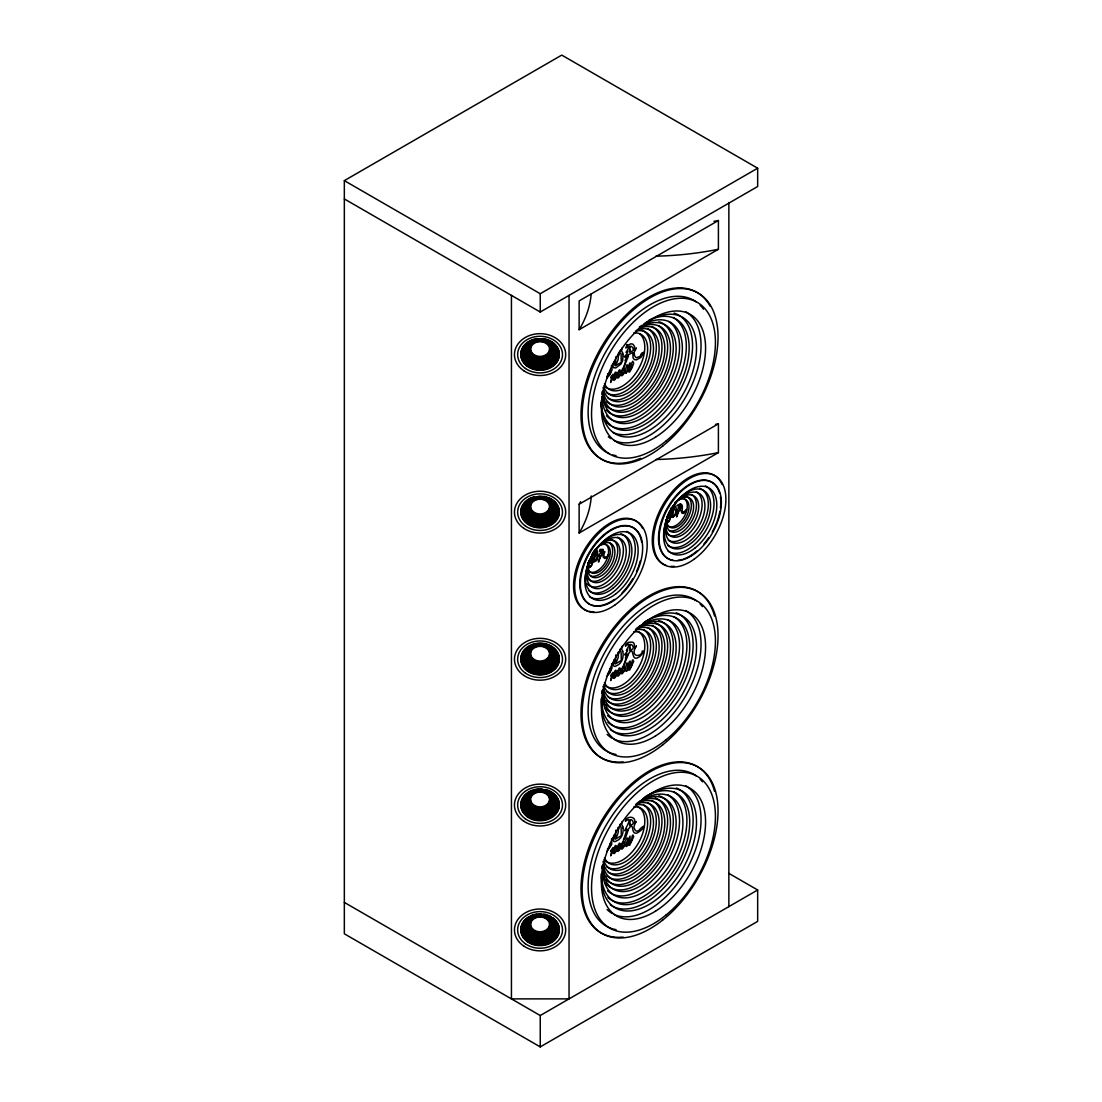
<?xml version="1.0" encoding="UTF-8"?>
<svg xmlns="http://www.w3.org/2000/svg" width="1102" height="1102" viewBox="0 0 1102 1102"><rect width="100%" height="100%" fill="white"/><g stroke="black" fill="none" stroke-linecap="round" stroke-linejoin="round"><path stroke-width="1.5" d="M678.529 507.209C683.323 503.573 671.338 507.87 680.209 503.958M600.039 556.028L599.474 558.48M678.171 510.915L676.6 516.962L678.915 510.956M621.983 647.632L621.528 648.844L622.713 651.213M621.983 822.85L621.528 824.062L622.713 826.431M592.78 554.127L593.427 553.727M670.939 508.904L671.517 508.545M601.733 551.579L601.788 550.876M672.454 507.994L672.151 515.116L672.854 514.868C673.474 512.871 673.529 503.215 674.699 507.843C671.435 512.554 677.096 506.107 675.443 513.229C675.746 516.122 669.451 517.293 672.192 513.394C670.278 513.918 670.484 518.711 672.991 517.017M679.865 506.479L679.838 505.804M669.369 513.408C670.595 519.276 668.308 524.759 666.751 518.753M591.306 556.593L591.595 564.913L590.107 566.855M625.454 645.91C626.308 642.494 628.746 641.887 632.3 642.149C636.46 642.769 632.452 651.695 636.336 645.965M592.311 555.642L592.449 553.383M625.991 373.261L628.953 369.514L628.76 371.925L629.586 372.035L631.956 368.013L633.719 363.137L632.782 361.222L631.556 363.371L631.721 366.911A8.169 4.711 -60 0 1 631.598 367.338L630.275 369.749L630.013 362.792L627.975 366.773L628.76 365.988L628.98 368.096L627.465 371.167L627.603 368.261M627.809 654.712C633.361 646.447 631.501 653.155 634.311 657.701C638.072 660.787 646.461 649.698 642.273 651.103C642.19 657.522 628.843 657.618 636.35 646.061M670.553 509.413L670.595 508.27M633.691 661.352C632.231 656.82 631.777 663.211 631.721 665.085A8.169 4.711 -60 0 1 631.598 665.47C628.305 674.286 632.782 652.811 627.975 664.892M633.691 836.57C632.328 831.996 631.832 838.346 631.721 840.261A8.169 4.711 -60 0 1 631.598 840.688L630.275 843.099L630.013 836.142L627.975 840.11L628.76 839.338L628.98 841.432C626.308 848.085 628.539 840.151 627.245 837.878C623.966 840.179 627.382 842.08 625.977 846.584M627.603 666.393L627.465 669.3L628.98 666.214L628.76 664.12L627.975 664.905M588.165 562.612L589.033 567.943L591.278 566.097M627.699 367.93C627.479 359.72 624.875 369.831 625.977 373.247M627.699 666.049C627.19 657.798 625.11 668.198 625.964 671.338M623.512 839.999C624.09 837.368 629.724 824.158 624.889 830.784C624.531 829.751 634.146 814.984 625.495 821.155M593.441 553.176C596.692 548.906 591.609 561.579 594.722 559.981L595.328 551.703L596.802 552.143L595.466 554.912L595.7 555.752L596.981 554.416L597.201 559.1L593.95 561.18L593.95 558.425L592.835 560.257L593.289 562.378L596.967 560.326L598 555.146L597.201 550.449L594.419 551.262M599.915 556.317L600.218 555.546L598.648 556.579L601.389 550.408L599.405 551.331L600.053 549.402L603.138 549.402L603.786 552.805L604.833 551.592L603.717 555.229L604.778 557.309L607.216 556.427L608.703 554.361L607.188 557.254L604.86 558.507L603.152 557.24L603.028 554.21L600.549 556.166M678.047 511.204C678.818 509.386 675.443 513.615 677.468 509.923M678.763 511.039C680.278 507.636 680.829 510.295 681.931 513.146C684.893 515.337 688.695 506.052 685.072 510.929C678.928 515.516 685.251 504.289 680.278 503.972M601.733 551.606L601.43 553.907L603.083 553.149L603.125 551.799L602.312 550.49L601.43 551.11M679.535 507.815L679.865 506.493M609.916 374.68L606.651 378.468M591.471 565.739L592.408 563.315L592.256 555.821M627.975 356.332L628.719 354.472L632.81 352.626L633.044 357.875L634.353 359.61L636.391 359.899L640.923 357.42L643.885 352.213L641.653 353.26L640.455 355.34L642.246 354.568L640.992 355.987L636.226 357.792L634.518 355.808L634.173 352.282L636.35 347.901L634.297 350.092L634.504 346.455L633.03 344.21L630.95 343.783L626.928 345.684L627.024 344.609L625.757 348.025L629.614 346.193L626.046 352.475L627.906 351.345L626.942 353.99L624.269 356.8L625.454 357.268L627.327 355.285L625.054 360.643L625.881 360.464M627.975 829.682C635.193 819.144 629.917 835.468 637.163 832.96C645.91 827.905 646.213 822.147 638.595 830.577C636.873 831.845 634.807 830.756 634.518 828.718C631.942 826.404 639.408 817.932 634.504 823.222C636.928 815.397 625.812 815.907 625.454 821.128M629.752 347.337C630.633 344.265 634.476 348.494 632.934 350.767L629.683 352.268L630.137 350.147M668.156 518.147L667.908 515.984L667.302 516.37M629.752 820.687C630.468 817.712 634.545 821.665 632.934 824.117L629.683 825.618L630.137 823.483M619.2 352.006L618.043 354.748L618.511 356.194L619.2 353.838L620.467 353.108L621.115 353.894L621.239 362.448L615.095 365.864L614.117 362.93L615.095 361.07L612.822 364.597L613.318 367.682L615.798 367.916L620.991 364.004L622.685 360.588L623.002 354.775M625.895 658.707L623.897 665.016L628.429 654.244M625.895 360.561L623.897 366.883L628.429 356.125M678.57 507.058L677.578 509.882M607.188 376.305L608.414 373.482L607.96 374.101M599.46 558.48L598.469 562.075L600.783 556.069M629.765 645.441C630.564 642.438 634.476 646.543 632.934 648.899L629.683 650.4L630.165 648.251M625.895 658.693C624.09 658.679 629.476 650.593 625.247 655.07C622.713 654.891 628.843 651.461 627.493 649.753M672.881 505.956C677.592 503.38 677.303 515.708 673.005 517.031M668.198 518.119L668.404 514.717M626.804 671.242L628.953 667.647L628.76 670.044L629.683 670.057L633.512 661.751M626.804 846.446L628.953 842.865L628.76 845.262L629.683 845.262L633.512 836.969M610.095 374.363L612.078 369.762L611.472 365.423M610.095 672.482L612.078 667.895L611.569 663.624M607.409 674.066L610.494 670.787L609.943 668.776M607.409 849.284L610.494 845.992L609.943 843.994M589.005 561.703C590.162 566.814 592.132 557.474 589.005 560.946M609.874 672.881L606.651 676.6M679.562 507.802L679.562 508.793L681.229 508.036L680.664 505.542L679.562 505.997M630.289 645.18L629.394 648.899L630.11 648.293M627.479 649.753C623.002 654.326 634.545 639.105 625.578 645.992M630.11 350.16L629.394 350.767L630.261 347.034M630.11 823.511L629.394 824.117L630.261 820.37M594.185 551.551L593.592 552.377M619.875 351.497L620.674 349.775M619.875 649.615L620.784 648.417M619.875 824.833L620.784 823.635M728.863 873.363L757.666 889.989L757.666 921.368L540.242 1046.9L344.334 933.793L344.334 180.632L561.758 55.1L757.666 168.207L757.666 186.513L540.242 312.031L344.334 198.939M344.334 180.632L540.242 293.724L757.666 168.207M718.408 220.51L579.129 300.915L579.129 329.691L718.408 249.272L718.408 220.51A216.942 125.256 0 0 1 713.986 221.364M607.271 376.319L610.494 372.655L609.943 370.658M579.129 504.248L718.408 423.829L718.408 452.605L579.129 533.01L579.129 504.248A217.783 125.738 0 0 0 580.63 501.685M590.3 566.662C591.195 565.643 587.889 566.759 588.62 562.488M622.74 651.268C624.035 656.406 622.244 663.294 616.886 665.553C610.37 669.837 614.82 656.875 614.351 660.291L614.186 662.743L615.233 663.996L621.308 660.484L621.115 652.026L620.467 651.227L619.2 651.957L618.511 654.312L618.084 652.301M623.002 828.112C623.773 832.533 621.721 838.939 616.803 840.743C610.232 845.11 614.944 831.969 614.351 835.509L614.186 837.961L615.233 839.214L621.308 835.702L621.115 827.244L620.467 826.445L619.2 827.175L618.511 829.531L618.084 827.519M606.651 851.818L611.775 844.215L611.569 838.842M344.334 902.414L540.242 1015.521L757.666 889.989M628.429 829.462L625.922 836.762L623.512 840.013M622.065 348.053L621.528 350.712L622.713 353.081M622.065 646.171L622.148 647.205M622.065 821.389L622.148 822.423M622.726 353.095L622.933 354.61M622.726 826.445L622.933 827.96M666.145 519.951C668.363 528.395 672.661 513.27 670.388 510.708M728.863 202.561L728.863 906.629M617.588 355.891C620.15 356.993 615.384 367.007 615.646 363.192L615.77 356.841M617.588 654.023C620.247 655.111 615.26 665.181 615.646 661.324L615.77 654.974M617.588 829.241C620.15 830.343 615.384 840.358 615.646 836.542L615.77 830.192M569.045 295.405L569.045 998.88L511.438 998.88L511.438 295.405M540.242 293.724L540.242 312.031M540.242 1015.521L540.242 1046.9M623.112 937.086A96.081 55.472 -60 0 1 604.034 816.665A96.081 55.472 -60 0 1 714.551 791.277M591.182 294A217.783 125.738 0 0 1 579.129 329.691M718.408 249.272A216.942 125.256 0 0 1 655.924 256.187M718.408 452.605A216.942 125.256 0 0 1 655.924 459.52M591.278 495.969A217.783 125.738 0 0 1 579.129 533.01M718.408 423.829A216.942 125.256 0 0 1 715.46 424.422M587.476 610.894A51.243 29.589 -60 0 1 587.283 545.27A51.243 29.589 -60 0 1 642.673 528.437M593.895 611.83A51.243 29.589 -60 0 1 588.991 611.307M666.173 565.45A51.243 29.589 -60 0 1 666.738 498.738A51.243 29.589 -60 0 1 722.127 484.563M674.314 566.304A51.243 29.589 -60 0 1 670.911 566.345M685.678 785.74A73.669 42.537 -60 0 1 686.574 869.492A73.669 42.537 -60 0 1 613.621 914.205M612.23 913.462A73.669 42.537 -60 0 1 607.119 909.591M642.976 798.578A67.263 38.832 -60 0 1 696.409 818.497A67.263 38.832 -60 0 1 649.409 904.26A67.263 38.832 -60 0 1 601.444 874.354M601.954 868.362A67.263 38.832 -60 0 1 602.395 865.249M623.112 761.868A96.081 55.472 -60 0 1 604.034 641.447A96.081 55.472 -60 0 1 714.551 616.059M642.549 624.476A56.849 32.826 -60 0 1 682.923 648.389A56.849 32.826 -60 0 1 641.157 718.077A56.849 32.826 -60 0 1 602.601 691.147M635.992 628.911A56.849 32.826 -60 0 1 641.24 625.261M673.708 616.569A62.456 36.063 -60 0 1 672.096 691.918A62.456 36.063 -60 0 1 607.891 722.265M642.976 623.36A67.263 38.832 -60 0 1 696.409 643.279A67.263 38.832 -60 0 1 649.409 729.042A67.263 38.832 -60 0 1 601.444 699.136M601.954 693.144A67.263 38.832 -60 0 1 602.395 690.031M685.678 311.742A73.669 42.537 -60 0 1 686.574 395.494A73.669 42.537 -60 0 1 613.621 440.208M610.88 438.637A73.669 42.537 -60 0 1 608.318 436.695M644.353 323.602A67.263 38.832 -60 0 1 696.464 345.532A67.263 38.832 -60 0 1 648.94 430.538A67.263 38.832 -60 0 1 601.444 400.357M601.954 394.351A67.263 38.832 -60 0 1 602.395 391.251M640.579 458.294A96.081 55.472 -60 0 1 593.799 361.635A96.081 55.472 -60 0 1 710.211 306.301M638.21 806.747A31.738 18.321 -60 0 1 636.763 845.771A31.738 18.321 -60 0 1 603.951 859.725M633.76 806.967A31.738 18.321 -60 0 1 641.047 845.041A31.738 18.321 -60 0 1 604.433 857.769M643.788 805.052A36.035 20.8 -60 0 1 642.562 847.342A36.035 20.8 -60 0 1 606.555 866.709M635.441 805.08A36.035 20.8 -60 0 1 646.571 846.942A36.035 20.8 -60 0 1 604.144 861.612M647.783 802.711A40.03 23.114 -60 0 1 648.251 848.65A40.03 23.114 -60 0 1 608.221 872.316M637.108 803.647A40.03 23.114 -60 0 1 659.037 825.605A40.03 23.114 -60 0 1 632.396 870.883A40.03 23.114 -60 0 1 603.056 861.516M651.957 800.534A44.039 25.429 -60 0 1 652.274 852.838A44.039 25.429 -60 0 1 606.899 875.966M640.524 801.746A44.039 25.429 -60 0 1 664.699 825.825A44.039 25.429 -60 0 1 635.441 875.649A44.039 25.429 -60 0 1 603.125 865.442M654.974 797.931A48.047 27.743 -60 0 1 657.123 855.62A48.047 27.743 -60 0 1 606.238 879.768M639.353 801.677A48.047 27.743 -60 0 1 670.457 823.828A48.047 27.743 -60 0 1 637.576 880.994A48.047 27.743 -60 0 1 602.656 865.469M658.858 795.754A52.042 30.043 -60 0 1 661.159 859.725A52.042 30.043 -60 0 1 605.136 882.757M640.248 801.044A52.042 30.043 -60 0 1 676.132 823.332A52.042 30.043 -60 0 1 639.325 886.545A52.042 30.043 -60 0 1 602.532 865.814M667.619 794.735A56.849 32.826 -60 0 1 665.966 863.431A56.849 32.826 -60 0 1 607.546 890.815M642.549 799.694A56.849 32.826 -60 0 1 682.923 823.607A56.849 32.826 -60 0 1 641.157 893.295A56.849 32.826 -60 0 1 602.601 866.365M635.992 804.129A56.849 32.826 -60 0 1 641.24 800.479M673.708 791.787A62.456 36.063 -60 0 1 672.096 867.136A62.456 36.063 -60 0 1 607.891 897.469M645.221 796.842A62.456 36.063 -60 0 1 689.714 821.761A62.456 36.063 -60 0 1 645.896 898.447A62.456 36.063 -60 0 1 601.389 873.542M676.311 787.999A67.263 38.832 -60 0 1 679.741 866.089A67.263 38.832 -60 0 1 610.329 904.88M700.169 779.238A87.609 50.582 -60 0 1 702.456 781.814M616.046 929.675A87.609 50.582 -60 0 1 603.207 830.55A87.609 50.582 -60 0 1 696.368 775.987M700.169 604.02A87.609 50.582 -60 0 1 702.456 606.596M616.046 754.471A87.609 50.582 -60 0 1 603.207 655.332A87.609 50.582 -60 0 1 696.368 600.769M685.678 610.536A73.669 42.537 -60 0 1 686.574 694.274A73.669 42.537 -60 0 1 613.621 738.987M612.23 738.257A73.669 42.537 -60 0 1 607.119 734.387M676.311 612.781A67.263 38.832 -60 0 1 679.741 690.871A67.263 38.832 -60 0 1 610.329 729.662M645.221 621.624A62.456 36.063 -60 0 1 689.714 646.543A62.456 36.063 -60 0 1 645.896 723.229A62.456 36.063 -60 0 1 601.389 698.324M638.21 631.542A31.738 18.321 -60 0 1 636.763 670.553A31.738 18.321 -60 0 1 603.951 684.507M633.76 631.763A31.738 18.321 -60 0 1 641.047 669.823A31.738 18.321 -60 0 1 604.433 682.551M643.788 629.834A36.035 20.8 -60 0 1 642.562 672.124A36.035 20.8 -60 0 1 606.555 691.491M635.441 629.862A36.035 20.8 -60 0 1 646.571 671.724A36.035 20.8 -60 0 1 604.144 686.394M647.783 627.493A40.03 23.114 -60 0 1 648.251 673.446A40.03 23.114 -60 0 1 608.221 697.098M637.108 628.429A40.03 23.114 -60 0 1 659.037 650.387A40.03 23.114 -60 0 1 632.396 695.665A40.03 23.114 -60 0 1 603.056 686.298M651.957 625.316A44.039 25.429 -60 0 1 652.274 677.62A44.039 25.429 -60 0 1 606.899 700.748M640.524 626.528A44.039 25.429 -60 0 1 664.699 650.607A44.039 25.429 -60 0 1 635.441 700.431A44.039 25.429 -60 0 1 603.125 690.224M654.974 622.713A48.047 27.743 -60 0 1 657.123 680.402A48.047 27.743 -60 0 1 606.238 704.55M639.353 626.459A48.047 27.743 -60 0 1 670.457 648.61A48.047 27.743 -60 0 1 637.576 705.776A48.047 27.743 -60 0 1 602.656 690.251M658.858 620.536A52.042 30.043 -60 0 1 661.159 684.507A52.042 30.043 -60 0 1 605.136 707.539M640.248 625.826A52.042 30.043 -60 0 1 676.132 648.114A52.042 30.043 -60 0 1 639.325 711.327A52.042 30.043 -60 0 1 602.532 690.596M667.619 619.531A56.849 32.826 -60 0 1 665.966 688.213A56.849 32.826 -60 0 1 607.546 715.611M639.532 333.658A31.738 18.321 -60 0 1 636.006 372.917A31.738 18.321 -60 0 1 603.951 385.728M633.76 332.969A31.738 18.321 -60 0 1 641.047 371.043A31.738 18.321 -60 0 1 604.433 383.772M641.364 329.815A36.035 20.8 -60 0 1 643.747 371.305A36.035 20.8 -60 0 1 606.555 392.711M635.441 331.082A36.035 20.8 -60 0 1 646.571 372.931A36.035 20.8 -60 0 1 604.144 387.615M700.169 305.24A87.609 50.582 -60 0 1 703.517 309.207M616.046 455.677A87.609 50.582 -60 0 1 612.753 454.906M609.585 453.776A87.609 50.582 -60 0 1 605.962 351.524A87.609 50.582 -60 0 1 696.368 301.989M647.783 328.699A40.03 23.114 -60 0 1 648.251 374.652A40.03 23.114 -60 0 1 608.221 398.318M637.108 329.65A40.03 23.114 -60 0 1 659.037 351.607A40.03 23.114 -60 0 1 632.396 396.885A40.03 23.114 -60 0 1 603.056 387.518M651.957 326.536A44.039 25.429 -60 0 1 652.274 378.84A44.039 25.429 -60 0 1 606.899 401.968M640.524 327.749A44.039 25.429 -60 0 1 664.699 351.827A44.039 25.429 -60 0 1 635.441 401.651A44.039 25.429 -60 0 1 603.125 391.444M658.844 325.903A48.047 27.743 -60 0 1 654.423 385.852A48.047 27.743 -60 0 1 605.218 404.654M639.353 327.68A48.047 27.743 -60 0 1 670.457 349.83A48.047 27.743 -60 0 1 637.576 406.996A48.047 27.743 -60 0 1 602.656 391.472M658.858 321.756A52.042 30.043 -60 0 1 661.861 384.557A52.042 30.043 -60 0 1 606.196 410.027M640.248 327.032A52.042 30.043 -60 0 1 676.132 349.334A52.042 30.043 -60 0 1 639.325 412.547A52.042 30.043 -60 0 1 602.532 391.816M668.831 321.495A56.849 32.826 -60 0 1 664.63 391.513A56.849 32.826 -60 0 1 606.499 415.798M643.472 324.525A56.849 32.826 -60 0 1 682.358 348.838A56.849 32.826 -60 0 1 642.838 417.699A56.849 32.826 -60 0 1 601.995 396.803M639.367 326.991A56.849 32.826 -60 0 1 641.984 325.365M673.143 317.459A62.456 36.063 -60 0 1 674.286 388.111A62.456 36.063 -60 0 1 612.56 426.626M611.169 425.909A62.456 36.063 -60 0 1 605.094 420.799M648.968 320.227A62.456 36.063 -60 0 1 689.122 349.665A62.456 36.063 -60 0 1 645.8 423.829A62.456 36.063 -60 0 1 600.948 402.464M681.38 316.949A67.263 38.832 -60 0 1 677.813 394.117A67.263 38.832 -60 0 1 612.671 432.273M674.121 313.092A67.263 38.832 -60 0 1 680.223 316.081M605.301 544.085A15.896 9.174 -60 0 1 604.199 564.196A15.896 9.174 -60 0 1 587.614 569.968M599.047 545.848A15.896 9.174 -60 0 1 610.288 552.35A15.896 9.174 -60 0 1 599.047 571.814A15.896 9.174 -60 0 1 587.807 565.326M609.819 543.038A19.216 11.089 -60 0 1 608.676 564.348A19.216 11.089 -60 0 1 590.796 576.07M597.201 547.556A19.216 11.089 -60 0 1 614.833 550.711A19.216 11.089 -60 0 1 599.956 576.539A19.216 11.089 -60 0 1 588.344 562.929M593.028 552.501A19.216 11.089 -60 0 1 595.025 549.87M613.897 540.696A23.225 13.403 -60 0 1 611.307 569.417A23.225 13.403 -60 0 1 587.862 578.784M610.728 539.167A23.225 13.403 -60 0 1 612.932 540.035M595.369 549.774A23.225 13.403 -60 0 1 619.751 548.824A23.225 13.403 -60 0 1 600.728 581.773A23.225 13.403 -60 0 1 589.363 560.174M591.967 554.747A23.225 13.403 -60 0 1 594.46 550.945M617.588 537.184A28.032 16.186 -60 0 1 616.321 571.621A28.032 16.186 -60 0 1 587.338 583.95M592.394 554.995A28.032 16.186 -60 0 1 625.468 545.779A28.032 16.186 -60 0 1 601.954 587.958A28.032 16.186 -60 0 1 591.691 556.262M620.936 533.781A32.826 18.954 -60 0 1 623.181 571.938A32.826 18.954 -60 0 1 588.964 590.837M626.707 531.384A37.633 21.723 -60 0 1 627.644 574.996A37.633 21.723 -60 0 1 589.391 596.705M589.501 604.158A44.039 25.429 -60 0 1 596.444 542.253A44.039 25.429 -60 0 1 641.695 542.322M640.221 561.056A44.039 25.429 -60 0 1 638.843 565.56M638.306 567.062A44.039 25.429 -60 0 1 636.474 571.539M632.713 578.825A44.039 25.429 -60 0 1 621.983 592.945M614.461 599.392A44.039 25.429 -60 0 1 591.016 604.833M673.033 560.271A44.039 25.429 -60 0 1 670.842 502.443A44.039 25.429 -60 0 1 719.496 492.814M720.405 496.878A44.039 25.429 -60 0 1 720.446 507.802M719.923 511.176A44.039 25.429 -60 0 1 717.016 521.618M716.438 523.106A44.039 25.429 -60 0 1 712.236 531.977M708.779 537.583A44.039 25.429 -60 0 1 703.889 544.016M697.18 550.793A44.039 25.429 -60 0 1 683.695 558.99M682.372 559.43A44.039 25.429 -60 0 1 677.716 560.367M683.998 498.641A15.896 9.174 -60 0 1 683.998 517.003A15.896 9.174 -60 0 1 668.101 526.191M674.837 502.54A15.896 9.174 -60 0 1 688.819 504.744A15.896 9.174 -60 0 1 678.736 525.764A15.896 9.174 -60 0 1 666.503 519.882M686.009 496.162A19.216 11.089 -60 0 1 688.543 516.686A19.216 11.089 -60 0 1 669.506 530.627M674.796 503.228A19.216 11.089 -60 0 1 693.489 504.854A19.216 11.089 -60 0 1 678.267 531.274A19.216 11.089 -60 0 1 667.454 515.984M691.629 494.591A23.225 13.403 -60 0 1 690.017 523.973A23.225 13.403 -60 0 1 665.801 532.39M675.016 503.201A23.225 13.403 -60 0 1 698.668 505.308A23.225 13.403 -60 0 1 677 537.018A23.225 13.403 -60 0 1 669.933 510.625M670.677 509.303A23.225 13.403 -60 0 1 673.17 505.515M696.299 491.74A28.032 16.186 -60 0 1 696.299 524.097A28.032 16.186 -60 0 1 668.267 540.283M675.209 503.545A28.032 16.186 -60 0 1 704.922 505.804A28.032 16.186 -60 0 1 675.802 543.217A28.032 16.186 -60 0 1 674.328 504.675M699.632 488.351A32.826 18.954 -60 0 1 701.891 526.494A32.826 18.954 -60 0 1 667.66 545.394M673.005 506.204A32.826 18.954 -60 0 1 710.294 501.41A32.826 18.954 -60 0 1 679.535 548.713A32.826 18.954 -60 0 1 672.068 507.636M705.418 485.941A37.633 21.723 -60 0 1 706.341 529.566A37.633 21.723 -60 0 1 668.101 551.262M549.65 347.915A9.615 7.852 0 0 1 538.382 356.304A9.615 7.852 0 0 1 531.371 345.257M549.402 344.43A11.213 9.147 0 0 1 540.793 358.632A11.213 9.147 0 0 1 530.021 345.449M547.556 341.937A12.811 10.455 0 0 1 551.083 355.781A12.811 10.455 0 0 1 534.498 359.844A12.811 10.455 0 0 1 528.092 346.717M538.01 340.105A12.811 10.455 0 0 1 541.357 340.022M553.383 346.841A14.409 11.764 0 0 1 540.09 363.123A14.409 11.764 0 0 1 526.742 346.868M534.539 340.49A14.409 11.764 0 0 1 536.936 339.871M551.399 343.039A16.02 13.072 0 0 1 544.195 364.914A16.02 13.072 0 0 1 524.607 348.879M526.963 344.774A16.02 13.072 0 0 1 528.753 343.025M551.455 342.226A17.618 14.381 0 0 1 554.747 361.167A17.618 14.381 0 0 1 532.087 366.029A17.618 14.381 0 0 1 523.546 348.218M524.855 345.959A17.618 14.381 0 0 1 526.632 343.907M538.616 338.865A17.618 14.381 0 0 1 543.217 339.044M547.598 340.201A17.618 14.381 0 0 1 550.242 341.455M548.548 340.05A19.216 15.69 0 0 1 553.769 365.134A19.216 15.69 0 0 1 522.968 361.291A19.216 15.69 0 0 1 537.129 338.617M543.796 338.741A19.216 15.69 0 0 1 547.019 339.499M549.65 505.474A9.615 7.852 0 0 1 538.382 513.863A9.615 7.852 0 0 1 531.371 502.815M547.956 501.658A9.615 7.852 0 0 1 549.099 503.476M549.402 501.989A11.213 9.147 0 0 1 540.793 516.204A11.213 9.147 0 0 1 530.021 503.008M547.556 499.509A12.811 10.455 0 0 1 550.463 514.111A12.811 10.455 0 0 1 532.583 516.48A12.811 10.455 0 0 1 529.676 501.878M538.01 497.663A12.811 10.455 0 0 1 541.357 497.581M553.383 504.399A14.409 11.764 0 0 1 540.09 520.681A14.409 11.764 0 0 1 526.742 504.427M534.539 498.049A14.409 11.764 0 0 1 536.936 497.429M551.399 500.597A16.02 13.072 0 0 1 544.195 522.472A16.02 13.072 0 0 1 524.607 506.452M526.205 503.297A16.02 13.072 0 0 1 528.753 500.583M551.455 499.798A17.618 14.381 0 0 1 554.747 518.725A17.618 14.381 0 0 1 532.087 523.588A17.618 14.381 0 0 1 523.546 505.777M524.855 503.518A17.618 14.381 0 0 1 526.632 501.465M538.616 496.437A17.618 14.381 0 0 1 543.217 496.616M547.598 497.76A17.618 14.381 0 0 1 550.242 499.027M548.548 497.608A19.216 15.69 0 0 1 554.526 522.017A19.216 15.69 0 0 1 524.097 520.419A19.216 15.69 0 0 1 533.878 496.837M543.796 496.299A19.216 15.69 0 0 1 547.019 497.057M547.956 648.761A9.615 7.852 0 0 1 540.889 661.062A9.615 7.852 0 0 1 531.371 649.918M546.261 793.041A9.615 7.852 0 0 1 544.498 806.003A9.615 7.852 0 0 1 530.503 799.708M530.613 797.669A9.615 7.852 0 0 1 531.371 795.713M534.566 792.613A9.615 7.852 0 0 1 536.798 791.663M547.474 647.301A11.213 9.147 0 0 1 543.658 662.839A11.213 9.147 0 0 1 529.084 652.37M549.994 648.486A12.811 10.455 0 0 1 542.129 665.415A12.811 10.455 0 0 1 528.092 651.392M553.383 651.502A14.409 11.764 0 0 1 541.964 667.688A14.409 11.764 0 0 1 525.778 654.492M531.288 646.695A14.409 11.764 0 0 1 534.539 645.152M545.573 645.138A14.409 11.764 0 0 1 548.837 646.681M553.948 650.414A16.02 13.072 0 0 1 549.622 667.44A16.02 13.072 0 0 1 528.409 665.911A16.02 13.072 0 0 1 527.817 648.527M532.073 645.62A16.02 13.072 0 0 1 535.944 644.312M544.223 644.312A16.02 13.072 0 0 1 548.093 645.62M555.367 650.731A17.618 14.381 0 0 1 541.523 672.206A17.618 14.381 0 0 1 523.546 652.88M524.139 651.723A17.618 14.381 0 0 1 526.632 648.568M535.476 643.554A19.216 15.69 0 0 1 558.673 662.729A19.216 15.69 0 0 1 527.004 670.292A19.216 15.69 0 0 1 533.878 643.94M547.474 793.096A11.213 9.147 0 0 1 548.493 806.017A11.213 9.147 0 0 1 532.665 806.843A11.213 9.147 0 0 1 531.646 793.922M549.994 794.28A12.811 10.455 0 0 1 548.176 808.992A12.811 10.455 0 0 1 530.145 807.504A12.811 10.455 0 0 1 531.963 792.793M548.837 792.476A14.409 11.764 0 0 1 552.24 808.124A14.409 11.764 0 0 1 533.423 812.257A14.409 11.764 0 0 1 526.742 797.325M528.629 794.666A14.409 11.764 0 0 1 534.539 790.947M553.948 796.209A16.02 13.072 0 0 1 549.622 813.235A16.02 13.072 0 0 1 528.409 811.706A16.02 13.072 0 0 1 527.817 794.322M556.648 798.812A17.618 14.381 0 0 1 539.98 818.042A17.618 14.381 0 0 1 523.546 798.674M524.139 797.531A17.618 14.381 0 0 1 526.632 794.363M551.455 792.696A17.618 14.381 0 0 1 553.617 794.473M545.421 789.514A19.216 15.69 0 0 1 554.154 815.26A19.216 15.69 0 0 1 522.072 810.08A19.216 15.69 0 0 1 542.143 788.991M549.65 923.242A9.615 7.852 0 0 1 538.382 931.645A9.615 7.852 0 0 1 531.371 920.583M532.721 918.861A9.615 7.852 0 0 1 534.566 917.484M541.757 916.189A9.615 7.852 0 0 1 544.14 916.809M547.956 919.426A9.615 7.852 0 0 1 549.099 921.244M549.402 919.771A11.213 9.147 0 0 1 542.239 933.821A11.213 9.147 0 0 1 529.084 923.049M547.556 917.277A12.811 10.455 0 0 1 551.083 931.121A12.811 10.455 0 0 1 534.498 935.185A12.811 10.455 0 0 1 528.092 922.057M553.383 922.181A14.409 11.764 0 0 1 540.09 938.463A14.409 11.764 0 0 1 526.742 922.195M551.399 918.379A16.02 13.072 0 0 1 544.195 940.254A16.02 13.072 0 0 1 524.607 924.22M552.584 918.421A17.618 14.381 0 0 1 552.832 938.463A17.618 14.381 0 0 1 528.299 939.235A17.618 14.381 0 0 1 526.632 919.247M530.034 916.712A17.618 14.381 0 0 1 534.126 915.004M538.616 914.205A17.618 14.381 0 0 1 541.688 914.219M552.722 917.663A19.216 15.69 0 0 1 553.369 940.791A19.216 15.69 0 0 1 525.089 939.303A19.216 15.69 0 0 1 529.373 916.423M530.806 915.721A19.216 15.69 0 0 1 537.129 913.957M543.796 914.068A19.216 15.69 0 0 1 547.019 914.839M548.548 915.39A19.216 15.69 0 0 1 551.427 916.809M611.72 380.135L610.632 382.49L611.927 376.25L610.66 377.793L613.001 374.294L611.72 380.135M611.72 678.267L610.632 680.623L611.927 674.341L610.66 675.884L613.001 672.427L611.72 678.267M611.72 853.485L610.632 855.841L611.927 849.601L610.66 851.143L613.001 847.631L611.72 853.485M616.941 376.416C609.475 390.08 616.046 361.883 616.941 376.416M620.867 374.143C613.359 387.89 619.999 359.624 620.867 374.143M624.793 371.884C617.368 385.576 623.87 357.296 624.793 371.884M616.941 674.548C609.475 688.213 616.059 660.015 616.941 674.548M620.867 672.275C613.387 685.954 619.985 657.729 620.867 672.275M624.793 670.016C617.272 683.584 624.049 655.635 624.793 670.016M616.941 849.766C609.475 863.431 616.046 835.22 616.941 849.766M620.867 847.493C613.387 861.227 619.958 832.974 620.867 847.493M624.793 845.22C617.368 858.926 623.87 830.646 624.793 845.22M614.461 374.997C613.497 385.108 618.869 370.864 614.461 374.997M618.387 372.738C617.423 382.835 622.809 368.591 618.387 372.738M622.313 370.465C621.266 380.479 626.886 366.567 622.313 370.465M614.461 673.129C613.415 683.144 618.938 669.231 614.489 673.047M618.387 670.856C617.423 680.967 622.809 666.724 618.387 670.856M622.313 668.597C621.294 678.667 626.831 664.602 622.313 668.597M614.461 848.347C613.497 858.458 618.869 844.215 614.461 848.347M618.387 846.074C617.423 856.185 622.809 841.942 618.387 846.074M622.313 843.815C621.266 853.83 626.886 839.917 622.313 843.815M523.863 946.122A25.622 20.924 0 0 0 565.354 933.284A25.622 20.924 0 0 0 530.999 910.362A25.622 20.924 0 0 0 523.863 946.122M525.461 943.822A22.426 18.307 0 0 0 562.103 933.311A22.426 18.307 0 0 0 532.638 912.649A22.426 18.307 0 0 0 525.461 943.822M527.417 941.742A19.216 15.69 0 0 0 558.921 932.967A19.216 15.69 0 0 0 533.878 915.073A19.216 15.69 0 0 0 527.417 941.742M523.863 370.795A25.622 20.924 0 0 0 565.354 357.957A25.622 20.924 0 0 0 530.999 335.022A25.622 20.924 0 0 0 523.863 370.795M523.863 675.457A25.622 20.924 0 0 0 565.354 662.619A25.622 20.924 0 0 0 530.999 639.697A25.622 20.924 0 0 0 523.863 675.457M523.863 528.354A25.622 20.924 0 0 0 565.354 515.516A25.622 20.924 0 0 0 530.999 492.594A25.622 20.924 0 0 0 523.863 528.354M523.863 821.252A25.622 20.924 0 0 0 565.354 808.413A25.622 20.924 0 0 0 530.999 785.492A25.622 20.924 0 0 0 523.863 821.252M527.417 366.401A19.216 15.69 0 0 0 558.921 357.64A19.216 15.69 0 0 0 533.878 339.733A19.216 15.69 0 0 0 527.417 366.401M525.461 368.481A22.426 18.307 0 0 0 562.103 357.971A22.426 18.307 0 0 0 532.638 337.322A22.426 18.307 0 0 0 525.461 368.481M527.417 671.063A19.216 15.69 0 0 0 558.921 662.302A19.216 15.69 0 0 0 533.878 644.408A19.216 15.69 0 0 0 527.417 671.063M525.461 673.143A22.426 18.307 0 0 0 562.103 662.633A22.426 18.307 0 0 0 532.638 641.984A22.426 18.307 0 0 0 525.461 673.143M525.461 526.04A22.426 18.307 0 0 0 562.103 515.529A22.426 18.307 0 0 0 532.638 494.881A22.426 18.307 0 0 0 525.461 526.04M527.417 523.96A19.216 15.69 0 0 0 558.921 515.199A19.216 15.69 0 0 0 533.878 497.305A19.216 15.69 0 0 0 527.417 523.96M525.461 818.938A22.426 18.307 0 0 0 562.103 808.427A22.426 18.307 0 0 0 532.638 787.778A22.426 18.307 0 0 0 525.461 818.938M527.417 816.857A19.216 15.69 0 0 0 558.921 808.097A19.216 15.69 0 0 0 533.878 790.203A19.216 15.69 0 0 0 527.417 816.857M612.326 601.499A44.039 25.429 -60 0 0 638.058 531.908A44.039 25.429 -60 0 0 584.143 564.665A44.039 25.429 -60 0 0 612.326 601.499M616.046 593.675A37.633 21.723 -60 0 0 631.942 534.539A37.633 21.723 -60 0 0 586.526 569.858A37.633 21.723 -60 0 0 616.046 593.675M691.023 556.069A44.039 25.429 -60 0 0 716.768 486.464A44.039 25.429 -60 0 0 662.839 519.235A44.039 25.429 -60 0 0 691.023 556.069M694.756 548.245A37.633 21.723 -60 0 0 710.638 489.109A37.633 21.723 -60 0 0 665.236 524.414A37.633 21.723 -60 0 0 694.756 548.245M666.007 915.046A87.609 50.582 -60 0 0 699.756 777.943A87.609 50.582 -60 0 0 594.681 863.679A87.609 50.582 -60 0 0 666.007 915.046M655.566 911.12A73.669 42.537 -60 0 0 697.511 794.666A73.669 42.537 -60 0 0 607.367 850.882A73.669 42.537 -60 0 0 655.566 911.12M662.619 920.129A96.081 55.472 -60 0 0 701.657 769.403A96.081 55.472 -60 0 0 585.988 861.241A96.081 55.472 -60 0 0 662.619 920.129M662.619 744.924A96.081 55.472 -60 0 0 701.657 594.185A96.081 55.472 -60 0 0 585.988 686.023A96.081 55.472 -60 0 0 662.619 744.924M666.007 739.828A87.609 50.582 -60 0 0 699.756 602.725A87.609 50.582 -60 0 0 594.681 688.461A87.609 50.582 -60 0 0 666.007 739.828M655.566 735.902A73.669 42.537 -60 0 0 697.511 619.448A73.669 42.537 -60 0 0 607.367 675.678A73.669 42.537 -60 0 0 655.566 735.902M666.007 441.048A87.609 50.582 -60 0 0 699.756 303.945A87.609 50.582 -60 0 0 594.681 389.681A87.609 50.582 -60 0 0 666.007 441.048M655.566 437.122A73.669 42.537 -60 0 0 697.511 320.654A73.669 42.537 -60 0 0 607.367 376.884A73.669 42.537 -60 0 0 655.566 437.122M662.619 446.131A96.081 55.472 -60 0 0 701.657 295.405A96.081 55.472 -60 0 0 585.988 387.243A96.081 55.472 -60 0 0 662.619 446.131M613.208 588.069A32.826 18.954 -60 0 0 626.129 536.646A32.826 18.954 -60 0 0 586.691 568.467A32.826 18.954 -60 0 0 613.208 588.069M615.315 604.709A51.243 29.589 -60 0 0 639.904 523.836A51.243 29.589 -60 0 0 577.6 568.563A51.243 29.589 -60 0 0 615.315 604.709M694.026 559.265A51.243 29.589 -60 0 0 718.6 478.392A51.243 29.589 -60 0 0 656.296 523.119A51.243 29.589 -60 0 0 694.026 559.265M533.878 355.505A9.615 7.852 0 0 0 549.526 350.877A9.615 7.852 0 0 0 536.798 342.13A9.615 7.852 0 0 0 533.878 355.505M532.665 357.296A11.213 9.147 0 0 0 551.069 352.227A11.213 9.147 0 0 0 536.481 341.758A11.213 9.147 0 0 0 532.665 357.296M532.583 359.844A12.811 10.455 0 0 0 552.818 352.406A12.811 10.455 0 0 0 534.814 341.813A12.811 10.455 0 0 0 532.583 359.844M531.316 361.621A14.409 11.764 0 0 0 554.361 353.797A14.409 11.764 0 0 0 534.539 341.413A14.409 11.764 0 0 0 531.316 361.621M532.046 364.514A16.02 13.072 0 0 0 556.083 353.219A16.02 13.072 0 0 0 532.073 341.868A16.02 13.072 0 0 0 532.046 364.514M528.684 365.106A17.618 14.381 0 0 0 557.405 356.69A17.618 14.381 0 0 0 534.126 340.587A17.618 14.381 0 0 0 528.684 365.106M533.878 513.064A9.615 7.852 0 0 0 549.526 508.449A9.615 7.852 0 0 0 536.798 499.688A9.615 7.852 0 0 0 533.878 513.064M532.665 514.868A11.213 9.147 0 0 0 551.069 509.785A11.213 9.147 0 0 0 536.481 499.316A11.213 9.147 0 0 0 532.665 514.868M532.583 517.403A12.811 10.455 0 0 0 552.818 509.964A12.811 10.455 0 0 0 534.814 499.385A12.811 10.455 0 0 0 532.583 517.403M531.316 519.18A14.409 11.764 0 0 0 554.361 511.369A14.409 11.764 0 0 0 534.539 498.972A14.409 11.764 0 0 0 531.316 519.18M532.046 522.086A16.02 13.072 0 0 0 556.083 510.777A16.02 13.072 0 0 0 532.073 499.44A16.02 13.072 0 0 0 532.046 522.086M528.684 522.665A17.618 14.381 0 0 0 557.405 514.262A17.618 14.381 0 0 0 534.126 498.145A17.618 14.381 0 0 0 528.684 522.665M533.878 660.167A9.615 7.852 0 0 0 549.526 655.552A9.615 7.852 0 0 0 536.798 646.791A9.615 7.852 0 0 0 533.878 660.167M533.878 805.975A9.615 7.852 0 0 0 549.526 801.347A9.615 7.852 0 0 0 536.798 792.586A9.615 7.852 0 0 0 533.878 805.975M532.665 661.971A11.213 9.147 0 0 0 551.069 656.888A11.213 9.147 0 0 0 536.481 646.419A11.213 9.147 0 0 0 532.665 661.971M532.583 664.506A12.811 10.455 0 0 0 552.818 657.067A12.811 10.455 0 0 0 534.814 646.488A12.811 10.455 0 0 0 532.583 664.506M531.316 666.283A14.409 11.764 0 0 0 554.361 658.473A14.409 11.764 0 0 0 534.539 646.075A14.409 11.764 0 0 0 531.316 666.283M532.046 669.189A16.02 13.072 0 0 0 556.083 657.88A16.02 13.072 0 0 0 532.073 646.543A16.02 13.072 0 0 0 532.046 669.189M528.684 669.768A17.618 14.381 0 0 0 557.405 661.365A17.618 14.381 0 0 0 534.126 645.249A17.618 14.381 0 0 0 528.684 669.768M532.665 807.766A11.213 9.147 0 0 0 551.069 802.683A11.213 9.147 0 0 0 536.481 792.214A11.213 9.147 0 0 0 532.665 807.766M532.583 810.301A12.811 10.455 0 0 0 552.818 802.862A12.811 10.455 0 0 0 534.814 792.283A12.811 10.455 0 0 0 532.583 810.301M531.316 812.091A14.409 11.764 0 0 0 554.361 804.267A14.409 11.764 0 0 0 534.539 791.87A14.409 11.764 0 0 0 531.316 812.091M532.046 814.984A16.02 13.072 0 0 0 556.083 803.675A16.02 13.072 0 0 0 532.073 792.338A16.02 13.072 0 0 0 532.046 814.984M528.684 815.563A17.618 14.381 0 0 0 557.405 807.16A17.618 14.381 0 0 0 534.126 791.057A17.618 14.381 0 0 0 528.684 815.563M533.878 930.846A9.615 7.852 0 0 0 549.526 926.217A9.615 7.852 0 0 0 536.798 917.47A9.615 7.852 0 0 0 533.878 930.846M532.665 932.636A11.213 9.147 0 0 0 551.069 927.567A11.213 9.147 0 0 0 536.481 917.098A11.213 9.147 0 0 0 532.665 932.636M532.583 935.185A12.811 10.455 0 0 0 552.818 927.746A12.811 10.455 0 0 0 534.814 917.153A12.811 10.455 0 0 0 532.583 935.185M531.316 936.962A14.409 11.764 0 0 0 554.361 929.138A14.409 11.764 0 0 0 534.539 916.754A14.409 11.764 0 0 0 531.316 936.962M532.046 939.854A16.02 13.072 0 0 0 556.083 928.545A16.02 13.072 0 0 0 532.073 917.208A16.02 13.072 0 0 0 532.046 939.854M528.684 940.433A17.618 14.381 0 0 0 557.405 932.03A17.618 14.381 0 0 0 534.126 915.927A17.618 14.381 0 0 0 528.684 940.433"/></g></svg>
